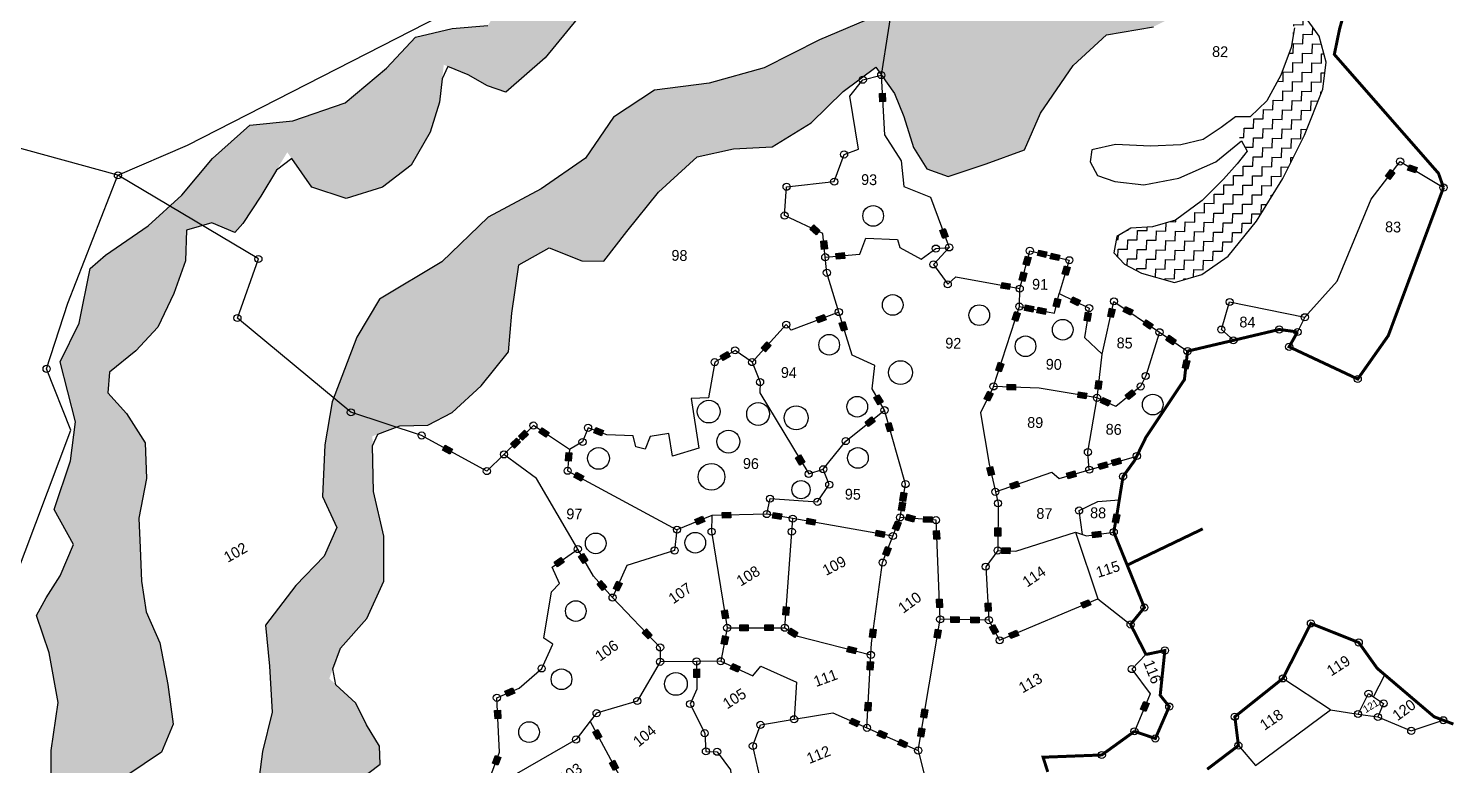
# Model space of a CAD drawing. Header units: metres. Extents: x 314218 to 316666, y 1882511 to 1885824.
# Drawn here: x 314883 to 315852, y 1884666 to 1885169 of the extents above; entities that cross this region are included whole.
import ezdxf

# ---------------------------------------------------------------- set-up
doc = ezdxf.new("R2010")
doc.units = ezdxf.units.M
doc.header["$MEASUREMENT"] = 0
doc.linetypes.add('DIVIDE', pattern=[1.25, 0.5, -0.25, 0, -0.25, 0, -0.25])
for name, color, linetype in [('POLY_HATCH', 12, 'Continuous'), ('POLY_PARCEL', 6, 'Continuous'), ('SYM_STONE', 1, 'Continuous'), ('SYM_WELL', 1, 'Continuous'), ('TEXT_PARCEL', 7, 'Continuous'), ('V_BOUND_LINE', 7, 'Continuous'), ('V_DIVIDE_LINE', 7, 'DIVIDE')]:
    doc.layers.add(name, color=color, linetype=linetype)
doc.styles.add('TEXT_MAP', font='KRDEV050.TTF')
pattern_1 = [(0, (312906.3342, 1883587.6138), (1.5875, 1.5875), [1.5875, -1.5875]), (90, (312907.9217, 1883587.6138), (-1.5875, 1.5875), [1.5875, -1.5875])]

# ---------------------------------------------------------------- blocks, each defined once
blk = doc.blocks.new('PAKKAWELL')
blk.add_circle((0, 0), 1.81)
blk = doc.blocks.new('STONE')
blk.add_circle((0, 0), 0.851)
blk = doc.blocks.new('STONESQUAREFILLED')
blk.add_hatch(color=256).paths.add_polyline_path([(0.7, -0.48), (0.7, 0.48), (-0.7, 0.48), (-0.7, -0.48)])
blk.add_lwpolyline([(-0.7, 0.48), (0.7, 0.48), (0.7, -0.48), (-0.7, -0.48)], close=True)
blk = doc.blocks.new('2365562')
at = {"layer": 'POLY_HATCH'}
h = blk.add_hatch(dxfattribs=at)
h.set_pattern_fill('ZIGZAG', color=256, scale=0.5, style=0)
h.set_pattern_definition(pattern_1)
h.paths.add_polyline_path([(313202.84, 1884213.04), (313208.34, 1884211), (313212.04, 1884211), (313215.75, 1884216.03), (313220.93, 1884222.73), (313227.26, 1884228.79), (313233.33, 1884230.26), (313239.78, 1884230.7), (313246.23, 1884234.85), (313251.46, 1884240.18), (313256.83, 1884244.39), (313260.02, 1884240.05), (313261.7, 1884236.25), (313263.42, 1884231.09), (313265.72, 1884227.57), (313269.3, 1884226.37), (313275.62, 1884228.6), (313281.95, 1884231.09), (313284.51, 1884237.27), (313289.79, 1884245.34), (313295.28, 1884250.57), (313303.08, 1884252.1), (313315.35, 1884258.35), (313322.12, 1884256.31), (313329.49, 1884260.3), (313333.01, 1884264.76), (313331.22, 1884268.34), (313317.56, 1884266.18), (313314.48, 1884271.53), (313315.43, 1884275.61), (313313.45, 1884281.42), (313309.55, 1884287.61), (313306.04, 1884294.69), (313300.61, 1884302.02), (313294.92, 1884308.59), (313288.47, 1884313.63), (313283.38, 1884315.72), (313275.36, 1884311.91), (313270.73, 1884317.51), (313271.62, 1884322.61), (313272, 1884328.99), (313266.55, 1884334.49), (313259.2, 1884336.85), (313250.71, 1884336.92), (313245.15, 1884341.45), (313239.33, 1884343.81), (313232.11, 1884344.51), (313224.38, 1884345.85), (313217.31, 1884347.11), (313212.07, 1884354.63), (313208.49, 1884360.12), (313198.95, 1884365.11), (313187.26, 1884366.96), (313174.54, 1884367.28), (313166.08, 1884364.8), (313161.48, 1884360.2), (313156.75, 1884354.72), (313154.51, 1884348.66), (313152.27, 1884343.24), (313153.36, 1884340.62), (313155.73, 1884341.96), (313158.86, 1884346.62), (313164.03, 1884351.27), (313170.49, 1884353.76), (313178.73, 1884355.74), (313187.35, 1884355.17), (313193.81, 1884352.93), (313198.34, 1884348.53), (313201.47, 1884345.79), (313206.91, 1884343.94), (313211.83, 1884340.94), (313215.72, 1884337.43), (313217.96, 1884336.22), (313224.88, 1884336.56), (313232.34, 1884334.37), (313236.87, 1884330.86), (313240.26, 1884326.59), (313243.26, 1884323.33), (313248.18, 1884324.03), (313253.74, 1884323.08), (313258.92, 1884319.95), (313262.94, 1884315.68), (313265.05, 1884310.26), (313267.54, 1884308.02), (313276.55, 1884310.61), (313281.79, 1884306.94), (313285.82, 1884302.15), (313290.74, 1884298.65), (313295.27, 1884294.12), (313297.26, 1884287.42), (313297.83, 1884281.49), (313304.68, 1884274.88), (313306.07, 1884270.07), (313303.33, 1884268.22), (313298.66, 1884266.11), (313292.21, 1884264.01), (313283.97, 1884260.75), (313279.94, 1884257.63), (313274, 1884254.5), (313266.78, 1884253.93), (313262.62, 1884256.42), (313256.3, 1884252.78), (313247.29, 1884248.76), (313238.15, 1884243.85), (313229.01, 1884241.11), (313219.88, 1884239.77), (313213.17, 1884235.11), (313208.63, 1884228.16), (313201.28, 1884222.86), (313192.53, 1884217.95), (313184.93, 1884210.36), (313174.64, 1884203.91), (313171, 1884197.47), (313167.1, 1884186.56), (313166.01, 1884179.35), (313165.82, 1884170.74), (313168.31, 1884165.58), (313166.33, 1884160.79), (313161.67, 1884155.75), (313156.75, 1884149.05), (313157.58, 1884142.23), (313158.15, 1884134.51), (313156.68, 1884127.94), (313155.73, 1884119.33), (313155.66, 1884110.59), (313158.03, 1884104.27), (313158.57, 1884094.51), (313160.74, 1884092.07), (313164.4, 1884094.54), (313169.11, 1884095.21), (313171.09, 1884097.82), (313170.64, 1884101.72), (313169.3, 1884107.14), (313165.67, 1884117.59), (313167.32, 1884121.11), (313172.75, 1884123.34), (313176.39, 1884126.21), (313176.2, 1884129.21), (313173.97, 1884132.72), (313172.11, 1884136.35), (313167.59, 1884140.36), (313169.37, 1884145.48), (313173.65, 1884150.52), (313176.39, 1884156.83), (313176.2, 1884164.3), (313174.35, 1884171.76), (313173.96, 1884180.97), (313178.5, 1884182.8), (313183.17, 1884182.99), (313187.19, 1884185.22), (313191.98, 1884189.75), (313196.39, 1884195.55), (313196.84, 1884202), (313197.86, 1884210.11)])
h = blk.add_hatch(dxfattribs=at)
h.set_pattern_fill('ZIGZAG', color=256, scale=0.5, style=0)
h.set_pattern_definition(pattern_1)
h.paths.add_polyline_path([(313355.98, 1883973.56), (313363.54, 1883966.68), (313367.01, 1883959.68), (313370.09, 1883955.64), (313372.21, 1883951.61), (313376.25, 1883949.9), (313380.98, 1883951.06), (313389.67, 1883951.95), (313397.28, 1883952.16), (313403.1, 1883952.91), (313410.09, 1883955.97), (313410.15, 1883958.99), (313406.52, 1883961.39), (313401.66, 1883962.14), (313393.24, 1883960.56), (313385.5, 1883958.99), (313376.86, 1883957.14), (313373.38, 1883961.93), (313368.79, 1883968.43), (313362.97, 1883976.29), (313355.5, 1883983.06), (313346.39, 1883988.19), (313335.91, 1883989.62), (313325.44, 1883986.82), (313314.82, 1883983.47), (313308.59, 1883977.25), (313305.51, 1883970.34), (313304.75, 1883963.44), (313296.88, 1883961.86), (313287.77, 1883960.29), (313280.17, 1883958.45), (313273.25, 1883955.92), (313267.98, 1883952.29), (313263.53, 1883955.37), (313258.8, 1883960.09), (313254.9, 1883966.03), (313250.45, 1883971.3), (313245.04, 1883975.61), (313239.63, 1883978.96), (313234.49, 1883981.21), (313231.41, 1883985.93), (313227.64, 1883991.61), (313222.37, 1883995.5), (313216.68, 1883997.62), (313211.55, 1883997.42), (313209.42, 1884001.45), (313205.66, 1884004.66), (313201.07, 1884009.11), (313195.25, 1884011.23), (313189.7, 1884013.35), (313185.11, 1884013.55), (313182.17, 1884018), (313176.9, 1884022.85), (313167.03, 1884027.07), (313165.18, 1884032.77), (313163.06, 1884038.3), (313159.02, 1884042.34), (313151.76, 1884049.58), (313149.36, 1884056.76), (313146.42, 1884064.9), (313139.41, 1884075.51), (313135.21, 1884076.59), (313134.85, 1884081.99), (313143, 1884085.41), (313144.43, 1884088.35), (313143, 1884093.34), (313140.46, 1884097.51), (313139.3, 1884102.5), (313139.78, 1884107.09), (313139.71, 1884113.99), (313138.68, 1884119.94), (313131.37, 1884121.58), (313139.78, 1884127.46), (313141.63, 1884132.18), (313140.6, 1884138.81), (313139.16, 1884145.72), (313136.76, 1884150.84), (313135.87, 1884155.97), (313135.53, 1884161.51), (313135.19, 1884166.5), (313136.35, 1884173.13), (313136.01, 1884179.08), (313132.79, 1884183.94), (313129.57, 1884187.29), (313129.78, 1884190.77), (313134.09, 1884194.4), (313137.72, 1884198.43), (313140.26, 1884204.11), (313142.11, 1884209.64), (313142.17, 1884214.77), (313146.35, 1884216.07), (313150.25, 1884214.5), (313151.56, 1884216.07), (313154.49, 1884220.7), (313158.74, 1884228.11), (313162.95, 1884222.35), (313168.77, 1884220.61), (313174.76, 1884222.61), (313179.48, 1884226.38), (313182.58, 1884231.94), (313183.99, 1884236.99), (313184.6, 1884243.27), (313188.71, 1884241.7), (313191.98, 1884239.88), (313195.08, 1884238.9), (313201.5, 1884244.8), (313206.73, 1884251.38), (313210.85, 1884257.95), (313214.46, 1884264.62), (313221.31, 1884265.85), (313229.08, 1884264.79), (313239.75, 1884264.06), (313250, 1884263.43), (313256.08, 1884261.69), (313259.01, 1884263.34), (313259.9, 1884266.53), (313260.37, 1884271.75), (313260.33, 1884275.35), (313255.44, 1884277.35), (313249.49, 1884278.45), (313240.9, 1884278.03), (313228.67, 1884278.29), (313219.83, 1884278.36), (313214.01, 1884276.24), (313206.69, 1884270.84), (313200.18, 1884263.79), (313195.87, 1884256.75), (313191.82, 1884249.98), (313185.87, 1884249.37), (313179.77, 1884247.79), (313175.05, 1884242.53), (313168.27, 1884236.58), (313159.57, 1884233.37), (313152.38, 1884232.48), (313146.28, 1884226.8), (313141.28, 1884220.58), (313135.74, 1884215.32), (313128.73, 1884210.31), (313126.2, 1884208.03), (313124.57, 1884198.84), (313121.52, 1884192.31), (313124.26, 1884182.36), (313123.57, 1884175.8), (313121.04, 1884167.63), (313124.37, 1884161.85), (313122.25, 1884156.59), (313119.99, 1884152.83), (313118.41, 1884149.89), (313120.67, 1884143.66), (313122.38, 1884135.39), (313121.35, 1884127.39), (313121.56, 1884119.26), (313122.59, 1884111.94), (313120.46, 1884105.03), (313122.04, 1884096.49), (313125.81, 1884088.35), (313126.97, 1884079.94), (313131.42, 1884071.4), (313135.46, 1884062.85), (313138.68, 1884054.71), (313142.04, 1884047.53), (313147.04, 1884041.86), (313151.08, 1884035.36), (313155.25, 1884030.37), (313156.14, 1884025.38), (313159.09, 1884021.89), (313166.01, 1884020.18), (313171.42, 1884015.74), (313176.28, 1884012.25), (313179.77, 1884007.95), (313183.4, 1884005.42), (313189.5, 1884005.49), (313195.04, 1884002.96), (313201, 1883998.65), (313204.49, 1883993.66), (313207.3, 1883989.62), (313211.62, 1883990.92), (313218.4, 1883988.8), (313223.26, 1883983.26), (313226.2, 1883977.45), (313232.98, 1883974.65), (313240.86, 1883969.66), (313246.82, 1883962.07), (313252.23, 1883954.48), (313258.32, 1883949.49), (313264.28, 1883945.73), (313272.02, 1883947.03), (313282.09, 1883950.38), (313291.74, 1883954), (313300.3, 1883956.67), (313306.53, 1883957.83), (313310.58, 1883960.63), (313312.01, 1883966.03), (313312.63, 1883971.03), (313319, 1883975.47), (313325.92, 1883976.77), (313331.6, 1883980.26), (313337.28, 1883983.06), (313345.43, 1883981.9), (313351.39, 1883978.55)])
h = blk.add_hatch(dxfattribs=at)
h.set_pattern_fill('ZIGZAG', color=256, scale=0.5, style=0)
h.set_pattern_definition(pattern_1)
h.paths.add_polyline_path([(313303.63, 1884218.67), (313300.03, 1884218.37), (313297.68, 1884216.93), (313297.23, 1884214.18), (313299.08, 1884212.34), (313301.93, 1884210.9), (313307.47, 1884209.45), (313312.01, 1884210.9), (313316.36, 1884214.04), (313321, 1884219.97), (313325.24, 1884227.19), (313328.69, 1884234.52), (313331.63, 1884242.25), (313332.08, 1884246.78), (313330.83, 1884251.12), (313328.09, 1884254.76), (313326.77, 1884255.8), (313325.59, 1884254.76), (313326.64, 1884252.42), (313326.19, 1884249.08), (313323.39, 1884241.2), (313317.2, 1884235.01), (313319.17, 1884231.65), (313316.6, 1884228.21), (313309.25, 1884220.44)])
for points in [[(313172.75, 1884123.34), (313176.39, 1884126.21), (313176.2, 1884129.21), (313173.97, 1884132.72), (313172.11, 1884136.35), (313168.73, 1884139.35), (313168.15, 1884141.97), (313169.37, 1884145.48), (313173.65, 1884150.52), (313176.39, 1884156.83), (313176.2, 1884164.3), (313174.35, 1884171.76), (313174.03, 1884179.35), (313174.86, 1884181.33), (313178.5, 1884182.8), (313183.17, 1884182.99), (313187.19, 1884185.22), (313191.98, 1884189.75), (313196.39, 1884195.55), (313196.84, 1884202), (313197.86, 1884210.11), (313202.84, 1884213.04), (313208.34, 1884211), (313212.04, 1884211), (313215.75, 1884216.03), (313220.93, 1884222.73), (313227.26, 1884228.79), (313233.33, 1884230.26), (313239.78, 1884230.7), (313246.23, 1884234.85), (313251.46, 1884240.18), (313256.83, 1884244.39), (313260.02, 1884240.05), (313261.7, 1884236.25), (313263.42, 1884231.09), (313265.72, 1884227.57), (313269.3, 1884226.37), (313275.62, 1884228.6), (313281.95, 1884231.09), (313284.51, 1884237.27), (313289.79, 1884245.34), (313295.28, 1884250.57), (313303.08, 1884252.1)], [(313256.3, 1884252.78), (313247.29, 1884248.76), (313238.15, 1884243.85), (313229.01, 1884241.11), (313219.88, 1884239.77), (313213.17, 1884235.11), (313208.63, 1884228.16), (313201.28, 1884222.86), (313192.53, 1884217.95), (313184.93, 1884210.36), (313174.64, 1884203.91), (313171, 1884197.47), (313167.1, 1884186.56), (313166.01, 1884179.35), (313165.82, 1884170.74), (313168.31, 1884165.58), (313166.33, 1884160.79), (313161.67, 1884155.75), (313156.75, 1884149.05), (313157.58, 1884142.23), (313158.15, 1884134.51), (313156.68, 1884127.94), (313155.73, 1884119.33)], [(313206.73, 1884251.38), (313201.5, 1884244.8), (313195.08, 1884238.9), (313191.98, 1884239.88), (313188.71, 1884241.7), (313185.26, 1884243.02), (313184.37, 1884240.94), (313183.99, 1884236.99), (313182.58, 1884231.94), (313179.48, 1884226.38), (313174.76, 1884222.61), (313168.77, 1884220.61), (313162.95, 1884222.35), (313159.5, 1884227.06), (313157, 1884225.07), (313154.49, 1884220.7), (313151.56, 1884216.07), (313150.25, 1884214.5), (313146.35, 1884216.07), (313142.17, 1884214.77), (313142.11, 1884209.64), (313140.26, 1884204.11), (313137.72, 1884198.43), (313134.09, 1884194.4), (313129.78, 1884190.77), (313129.57, 1884187.29), (313132.79, 1884183.94), (313136.01, 1884179.08), (313136.35, 1884173.13), (313135.19, 1884166.5), (313135.53, 1884161.51), (313135.87, 1884155.97), (313136.76, 1884150.84), (313139.16, 1884145.72), (313140.6, 1884138.81), (313141.63, 1884132.18), (313139.78, 1884127.46), (313131.37, 1884121.58)], [(313121.56, 1884119.26), (313121.35, 1884127.39), (313122.38, 1884135.39), (313120.67, 1884143.66), (313118.41, 1884149.89), (313119.99, 1884152.83), (313122.25, 1884156.59), (313124.37, 1884161.85), (313121.04, 1884167.63), (313123.57, 1884175.8), (313124.26, 1884182.36), (313121.52, 1884192.31), (313124.57, 1884198.84), (313126.2, 1884208.03), (313128.73, 1884210.31), (313135.74, 1884215.32), (313141.28, 1884220.58), (313146.28, 1884226.8), (313152.38, 1884232.48), (313159.57, 1884233.37), (313168.27, 1884236.58), (313175.05, 1884242.53), (313179.77, 1884247.79), (313185.87, 1884249.37), (313191.82, 1884249.98)], [(313326.64, 1884252.42), (313326.19, 1884249.08), (313324.54, 1884244.44), (313322.3, 1884240.1), (313319.55, 1884237.36), (313317.11, 1884237.31), (313314.76, 1884235.47), (313311.81, 1884233.42), (313308.07, 1884232.48), (313303.03, 1884232.13), (313297.18, 1884232.28), (313293.24, 1884231.33), (313292.99, 1884229.29), (313294.24, 1884227.04), (313297.18, 1884226.1), (313302.03, 1884225.65), (313307.87, 1884226.9), (313314.01, 1884229.74), (313318.18, 1884233.35), (313319.17, 1884231.65), (313317.55, 1884229.49), (313315.31, 1884226.85), (313311.86, 1884223.21), (313307.42, 1884219.87), (313303.63, 1884218.67), (313300.03, 1884218.37), (313297.68, 1884216.93), (313297.23, 1884214.18), (313299.08, 1884212.34), (313301.93, 1884210.9), (313307.47, 1884209.45), (313312.01, 1884210.9), (313316.36, 1884214.04), (313321, 1884219.97), (313325.24, 1884227.19), (313328.69, 1884234.52), (313331.63, 1884242.25), (313332.08, 1884246.78), (313330.83, 1884251.12), (313328.09, 1884254.76)]]:
    blk.add_lwpolyline(points, dxfattribs=at)
at = {"layer": 'POLY_PARCEL'}
for points in [[(313130.51, 1884223.67), (313142.05, 1884228.96), (313188.95, 1884254.2), (313213.11, 1884283.84), (313262.41, 1884284.39)], [(313262.41, 1884284.39), (313262.8, 1884280.52), (313257.76, 1884243.07)], [(313249.03, 1884212.45), (313248.56, 1884216.38), (313242.09, 1884219.27), (313242.32, 1884224.09), (313250.26, 1884225.11), (313251.82, 1884229.68), (313254.22, 1884230.64), (313252.59, 1884239.44), (313254.69, 1884242.23), (313257.76, 1884243.07)], [(313257.76, 1884243.07), (313258.53, 1884233.12), (313261.39, 1884228.81), (313261.9, 1884224.55), (313266.4, 1884222.86), (313269.71, 1884214.52)], [(313130.51, 1884223.67), (313102.85, 1884230.65)], [(313329.4, 1884204.09), (313334.68, 1884210.21), (313340.09, 1884224.03), (313344.79, 1884230.45), (313352.13, 1884226.24)], [(313097.9, 1884110.71), (313110.72, 1884144.85), (313123.55, 1884180.95), (313119.26, 1884191.1), (313122.57, 1884202.14), (313130.51, 1884223.67)], [(313196.01, 1884178.4), (313193.21, 1884175.55), (313182.18, 1884181.26), (313170.27, 1884184.9), (313150.98, 1884200.25), (313154.28, 1884210.19), (313130.51, 1884223.67)], [(313249.03, 1884212.45), (313254.81, 1884213.1), (313255.72, 1884215.78), (313261.06, 1884215.64), (313261.47, 1884214.33), (313265.09, 1884212.48), (313267.48, 1884214.28), (313269.71, 1884214.52)], [(313269.71, 1884214.52), (313267.14, 1884211.63), (313269.6, 1884208.35), (313270.93, 1884209.63), (313281.65, 1884207.88)], [(313281.65, 1884207.88), (313283.2, 1884214.23), (313289.83, 1884212.79), (313288.28, 1884207.21)], [(313251.49, 1884203.34), (313249.35, 1884209.86), (313249.03, 1884212.45)], [(313281.65, 1884204.88), (313281.65, 1884207.88)], [(313281.65, 1884204.88), (313287.54, 1884203.89), (313288.28, 1884207.21)], [(313288.28, 1884207.21), (313293.31, 1884204.87), (313292.62, 1884199.95), (313295.66, 1884197.2)], [(313317.55, 1884199.99), (313315.49, 1884201.74), (313316.78, 1884206.38), (313329.4, 1884204.09)], [(313277.61, 1884191.46), (313281.65, 1884204.88)], [(313295.66, 1884197.2), (313297.44, 1884206.08), (313305.17, 1884201.08)], [(313329.4, 1884204.09), (313328.23, 1884201.61)], [(313251.49, 1884203.34), (313243.6, 1884200.14), (313242.74, 1884201.05), (313237.16, 1884194.68)], [(313259.47, 1884187.1), (313257.32, 1884190.63), (313257.71, 1884194.53), (313253.85, 1884196.17), (313251.49, 1884203.34)], [(313305.17, 1884201.08), (313303, 1884193.73), (313302.2, 1884191.95), (313298.1, 1884188.54), (313294.95, 1884189.9)], [(313305.17, 1884201.08), (313309.91, 1884198.02)], [(313294.95, 1884189.9), (313295.66, 1884197.2)], [(313237.16, 1884194.68), (313234.29, 1884196.58), (313230.91, 1884194.54), (313230, 1884188.54), (313227.13, 1884188.41), (313228.58, 1884180.1), (313224.2, 1884178.69), (313223.48, 1884182.46), (313220.39, 1884181.9), (313219.61, 1884179.78), (313218.03, 1884180.13), (313217.52, 1884181.93), (313213.12, 1884182.03), (313209.98, 1884183.13), (313209.1, 1884180.75), (313206.92, 1884179.44)], [(313237.16, 1884194.68), (313238.57, 1884191.37), (313238.57, 1884189.57), (313247.01, 1884176.19), (313249.43, 1884177.03)], [(313277.61, 1884191.46), (313275.51, 1884187), (313277.15, 1884178.45), (313278.28, 1884173.85)], [(313294.95, 1884189.9), (313285.24, 1884191.31), (313277.61, 1884191.46)], [(313293.9, 1884177.88), (313293.61, 1884180.81), (313294.95, 1884189.9)], [(313249.43, 1884177.03), (313253.09, 1884181.81), (313259.47, 1884187.1)], [(313262.44, 1884169.25), (313263.23, 1884174.84), (313259.47, 1884187.1)], [(313206.92, 1884179.44), (313200.83, 1884183.32), (313196.01, 1884178.4)], [(313293.9, 1884177.88), (313301.8, 1884180.33)], [(313208.68, 1884162.84), (313201.52, 1884174.48), (313196.01, 1884178.4)], [(313206.92, 1884179.44), (313206.71, 1884175.89), (313225.19, 1884166.42)], [(313278.28, 1884173.85), (313287.66, 1884177.34), (313288.89, 1884176.32), (313293.9, 1884177.88)], [(313240.14, 1884169.34), (313240.64, 1884171.93), (313248.59, 1884171.57), (313250.49, 1884174.48), (313249.43, 1884177.03)], [(313278.28, 1884173.85), (313278.76, 1884171.95), (313278.88, 1884164.06)], [(313293.02, 1884167.01), (313292.34, 1884171.02), (313295.43, 1884172.57), (313299.02, 1884172.95)], [(313230.98, 1884168.9), (313225.19, 1884166.42)], [(313240.14, 1884169.34), (313230.98, 1884168.9)], [(313230.98, 1884168.9), (313230.98, 1884166.22), (313233.93, 1884150.2)], [(313244.5, 1884168.67), (313240.14, 1884169.34)], [(313243.55, 1884150.42), (313244.5, 1884168.67)], [(313261.3, 1884166.12), (313244.5, 1884168.67)], [(313261.3, 1884166.12), (313262.44, 1884169.25)], [(313269.5, 1884152.37), (313268.46, 1884168.93), (313262.44, 1884169.25)], [(313225.19, 1884166.42), (313224.86, 1884162.94), (313216.95, 1884160.29), (313214.66, 1884154.86)], [(313258.03, 1884146.18), (313258.09, 1884148.17), (313259.68, 1884161.64), (313261.3, 1884166.12)], [(313278.88, 1884164.06), (313281.88, 1884164.04), (313291.83, 1884167.37)], [(313291.83, 1884167.37), (313293.02, 1884167.01)], [(313291.83, 1884167.37), (313295.76, 1884156.32)], [(313293.02, 1884167.01), (313293.67, 1884166.82), (313298.21, 1884167.55)], [(313278.88, 1884164.06), (313276.92, 1884161.32), (313277.64, 1884152.4)], [(313194.41, 1884123.23), (313196.31, 1884128.63), (313195.67, 1884137.72), (313199.38, 1884139.41), (313203.06, 1884142.78), (313204.86, 1884146.89), (313203.32, 1884147.83), (313204.45, 1884155.61), (313205.76, 1884157), (313204.45, 1884159.73), (313208.68, 1884162.84)], [(313214.66, 1884154.86), (313211.41, 1884158.39), (313208.68, 1884162.84)], [(313277.64, 1884152.4), (313279.51, 1884149.07), (313295.76, 1884156.32)], [(313295.76, 1884156.32), (313301.34, 1884152.17)], [(313214.66, 1884154.86), (313222.78, 1884146.7), (313222.83, 1884144.3)], [(313266.28, 1884130.38), (313269.5, 1884152.37)], [(313277.64, 1884152.4), (313269.5, 1884152.37)], [(313233.93, 1884150.2), (313232.96, 1884144.6)], [(313233.93, 1884150.2), (313243.55, 1884150.42)], [(313243.55, 1884150.42), (313245.77, 1884149.08), (313258.03, 1884146.18)], [(313304.02, 1884147.21), (313301.7, 1884144.72), (313304.83, 1884140.64), (313302.36, 1884134.33)], [(313228.92, 1884144.48), (313222.83, 1884144.3)], [(313228.92, 1884144.48), (313229.07, 1884139.83), (313228, 1884137.35), (313230.53, 1884132.54), (313230.8, 1884129.5), (313232.67, 1884129.47), (313234.96, 1884126.51), (313235.72, 1884119.61)], [(313232.96, 1884144.6), (313228.92, 1884144.48)], [(313232.96, 1884144.6), (313238.37, 1884142.29), (313239.69, 1884143.94), (313245.71, 1884141.39), (313245.43, 1884135.17)], [(313257.64, 1884133.98), (313258.03, 1884146.18)], [(313342.2, 1884140.92), (313344, 1884144.65)], [(313222.83, 1884144.3), (313219.15, 1884137.67), (313212.39, 1884135.49), (313211.36, 1884134.12)], [(313335.04, 1884138.58), (313326.99, 1884143.69)], [(313339.67, 1884138), (313341.36, 1884141.44), (313342.2, 1884140.92)], [(313342.2, 1884140.92), (313343.91, 1884139.86), (313343.01, 1884137.58)], [(313319.79, 1884132.32), (313322.69, 1884129.04), (313335.04, 1884138.58)], [(313335.04, 1884138.58), (313339.67, 1884138)], [(313339.67, 1884138), (313343.01, 1884137.58)], [(313343.01, 1884137.58), (313348.63, 1884135.38), (313353.95, 1884137.26)], [(313241.37, 1884119.61), (313238.63, 1884130.56), (313239.82, 1884134.11), (313245.43, 1884135.17)], [(313245.43, 1884135.17), (313251.86, 1884136.39), (313257.64, 1884133.98)], [(313211.36, 1884134.12), (313209.05, 1884131.03), (313199.22, 1884125.07), (313194.41, 1884123.23)], [(313212.64, 1884121.07), (313211.92, 1884122.18), (313216.5, 1884125.03), (313211.36, 1884134.12)], [(313257.64, 1884133.98), (313266.28, 1884130.38)], [(313266.28, 1884130.38), (313268.35, 1884122.94)]]:
    blk.add_lwpolyline(points, dxfattribs=at)
at = {"layer": 'V_BOUND_LINE', "const_width": 0.5}
for points in [[(313352.13, 1884226.24), (313351.24, 1884228.6), (313333.42, 1884248.09), (313334.2, 1884252.34), (313336.33, 1884260.66), (313336.33, 1884272.95)], [(313328.23, 1884201.61), (313326.88, 1884199.1), (313338.46, 1884193.96), (313343.41, 1884201.3), (313352.13, 1884226.24)], [(313317.55, 1884199.99), (313325.17, 1884201.96), (313328.23, 1884201.61)], [(313309.91, 1884198.02), (313317.55, 1884199.99)], [(313301.8, 1884180.33), (313303.25, 1884183.48), (313309.49, 1884193.26), (313309.91, 1884198.02)], [(313299.02, 1884172.95), (313299.57, 1884176.87), (313301.47, 1884179.61), (313301.8, 1884180.33)], [(313298.21, 1884167.55), (313298.72, 1884170.76), (313299.02, 1884172.95)], [(313301.34, 1884152.17), (313303.59, 1884155.05), (313298.21, 1884167.55)], [(313304.02, 1884147.21), (313301.34, 1884152.17)], [(313344, 1884144.65), (313342.72, 1884145.7), (313339.54, 1884149.95), (313331.48, 1884152.97), (313326.99, 1884143.69)], [(313302.36, 1884134.33), (313305.88, 1884133.21), (313308.09, 1884138.59), (313306.54, 1884140.44), (313307.16, 1884147.94), (313304.02, 1884147.21)], [(313353.95, 1884137.26), (313352.4, 1884137.81), (313344, 1884144.65)], [(313326.99, 1884143.69), (313319.09, 1884137.12), (313319.79, 1884132.32)], [(313355.65, 1884136.65), (313353.95, 1884137.26)], [(313288.01, 1884127.26), (313287.18, 1884129.69), (313296.98, 1884130.27), (313302.36, 1884134.33)], [(313319.79, 1884132.32), (313314.65, 1884128.25)]]:
    blk.add_lwpolyline(points, dxfattribs=at)
at = {"layer": 'V_DIVIDE_LINE', "ltscale": 10, "const_width": 0.5}
blk.add_lwpolyline([(313300.57, 1884162.07), (313313.07, 1884168.39)], dxfattribs=at)
at = {"layer": 'SYM_STONE', "ltscale": 10, "xscale": 0.7, "yscale": 0.7, "zscale": 0.7}
for p in [(313254.69, 1884242.23), (313257.76, 1884243.07), (313251.82, 1884229.68), (313344.79, 1884230.45), (313250.26, 1884225.11), (313352.13, 1884226.24), (313130.51, 1884223.67), (313242.32, 1884224.09), (313242.09, 1884219.27), (313267.48, 1884214.28), (313269.71, 1884214.52), (313283.2, 1884214.23), (313289.83, 1884212.79), (313249.03, 1884212.45), (313267.14, 1884211.63), (313154.28, 1884210.19), (313249.35, 1884209.86), (313269.6, 1884208.35), (313281.65, 1884207.88), (313297.44, 1884206.08), (313316.78, 1884206.38), (313251.49, 1884203.34), (313281.65, 1884204.88), (313293.31, 1884204.87), (313329.4, 1884204.09), (313242.74, 1884201.05), (313305.17, 1884201.08), (313315.49, 1884201.74), (313325.17, 1884201.96), (313328.23, 1884201.61), (313150.98, 1884200.25), (313317.55, 1884199.99), (313326.88, 1884199.1), (313234.29, 1884196.58), (313309.91, 1884198.02), (313230.91, 1884194.54), (313237.16, 1884194.68), (313303, 1884193.73), (313338.46, 1884193.96), (313277.61, 1884191.46), (313302.2, 1884191.95), (313294.95, 1884189.9), (313170.27, 1884184.9), (313200.83, 1884183.32), (313209.98, 1884183.13), (313182.18, 1884181.26), (313209.1, 1884180.75), (313301.8, 1884180.33), (313196.01, 1884178.4), (313193.21, 1884175.55), (313206.71, 1884175.89), (313299.57, 1884176.87), (313298.21, 1884167.55), (313303.59, 1884155.05), (313301.34, 1884152.17), (313331.48, 1884152.97), (313339.54, 1884149.95), (313307.16, 1884147.94), (313301.7, 1884144.72), (313326.99, 1884143.69), (313341.36, 1884141.44), (313343.91, 1884139.86), (313308.09, 1884138.59), (313319.09, 1884137.12), (313339.67, 1884138), (313343.01, 1884137.58), (313353.95, 1884137.26), (313348.63, 1884135.38), (313302.36, 1884134.33), (313305.88, 1884133.21), (313319.79, 1884132.32), (313296.98, 1884130.27)]:
    blk.add_blockref('STONE', p, dxfattribs=at)
at = {"layer": 'SYM_STONE', "ltscale": 10}
for p, rotation in [((313258.05, 1884239.32), 274.4268950714857), ((313346.87, 1884229.26), 342.3188339994861), ((313343.17, 1884228.24), 233.7850353678947), ((313247.21, 1884216.99), 318.1590347144814), ((313268.78, 1884216.84), 291.5921233495687), ((313248.79, 1884214.47), 276.9224237919331), ((313251.54, 1884212.73), 6.39195261199284), ((313282.79, 1884212.54), 256.2883702691295), ((313285.28, 1884213.78), 347.6962248661058), ((313287.43, 1884213.31), 347.6962248661058), ((313289.34, 1884211.04), 254.473293958908), ((313279.28, 1884208.27), 350.7293244180147), ((313282.15, 1884209.91), 256.2883702691296), ((313287.93, 1884205.65), 257.4607877101341), ((313291, 1884205.95), 335.0697867888759), ((313281.14, 1884203.21), 253.2652200909957), ((313283.3, 1884204.6), 350.4749590757907), ((313285.38, 1884204.25), 350.4749590757918), ((313293.11, 1884203.41), 261.9896075542907), ((313297.05, 1884204.14), 258.6237391596409), ((313299.83, 1884204.54), 335.2791010028556), ((313248.56, 1884202.15), 22.05311516728464), ((313252.27, 1884200.98), 288.2141898051783), ((313303.23, 1884202.34), 327.1218794914935), ((313307.12, 1884199.82), 327.1218794914949), ((313239.45, 1884197.29), 228.801698864668), ((313232.65, 1884195.59), 31.05587557308775), ((313278.59, 1884194.7), 253.2652200909909), ((313309.71, 1884195.8), 258.8485956255108), ((313280.58, 1884191.4), 358.885811615787), ((313295.16, 1884192.05), 264.4815874293401), ((313276.83, 1884189.79), 244.8127425564757), ((313292.47, 1884190.26), 351.7605877425236), ((313296.37, 1884189.29), 336.6180732265796), ((313300.51, 1884190.55), 219.6915136189004), ((313199.21, 1884181.66), 225.5520068022041), ((313202.62, 1884182.18), 327.4734530945392), ((313211.76, 1884182.51), 340.7173921706826), ((313197.9, 1884180.33), 225.5520068022062), ((313186.55, 1884179), 332.6429284655331), ((313206.85, 1884178.22), 266.6184115633945), ((313296.2, 1884178.59), 17.25300340210674), ((313298.42, 1884179.28), 17.25300340210665), ((313208.6, 1884174.93), 332.8718794812272), ((313298.57, 1884169.84), 261.0839061273653), ((313304.01, 1884138.54), 248.6079665523679)]:
    blk.add_blockref('STONESQUAREFILLED', p, dxfattribs=dict(at, rotation=rotation))
at = {"layer": 'SYM_STONE', "xscale": 0.7, "yscale": 0.7, "zscale": 0.7}
for p in [(313238.57, 1884191.37), (313119.26, 1884191.1), (313259.47, 1884187.1), (313253.09, 1884181.81), (313293.61, 1884180.81), (313293.9, 1884177.88), (313247.01, 1884176.19), (313249.43, 1884177.03), (313263.23, 1884174.84), (313250.49, 1884174.48), (313278.28, 1884173.85), (313240.64, 1884171.93), (313248.59, 1884171.57), (313278.76, 1884171.95), (313292.34, 1884171.02), (313240.14, 1884169.34), (313244.5, 1884168.67), (313262.44, 1884169.25), (313268.46, 1884168.93), (313225.19, 1884166.42), (313230.98, 1884166.22), (313244.39, 1884166.5), (313261.3, 1884166.12), (313208.68, 1884162.84), (313224.86, 1884162.94), (313278.88, 1884164.06), (313259.68, 1884161.64), (313276.92, 1884161.32), (313214.66, 1884154.86), (313269.5, 1884152.37), (313277.64, 1884152.4), (313233.93, 1884150.2), (313243.55, 1884150.42), (313279.51, 1884149.07), (313222.78, 1884146.7), (313222.83, 1884144.3), (313228.92, 1884144.48), (313232.96, 1884144.6), (313258.03, 1884146.18), (313203.06, 1884142.78), (313195.67, 1884137.72), (313219.15, 1884137.67), (313228, 1884137.35), (313212.39, 1884135.49), (313245.43, 1884135.17), (313230.53, 1884132.54), (313239.82, 1884134.11), (313257.64, 1884133.98), (313209.05, 1884131.03), (313238.63, 1884130.56), (313266.28, 1884130.38), (313230.8, 1884129.5), (313232.67, 1884129.47)]:
    blk.add_blockref('STONE', p, dxfattribs=at)
at = {"layer": 'SYM_STONE'}
for p, rotation in [((313258.41, 1884188.83), 301.3576232886134), ((313257.1, 1884185.13), 39.64125392240923), ((313260.33, 1884184.29), 287.0640396868918), ((313245.55, 1884178.5), 302.2635951590369), ((313277.43, 1884177.29), 283.9042453436203), ((313281.48, 1884175.04), 20.37269222417643), ((313290.94, 1884176.96), 17.25300340210736), ((313262.93, 1884172.71), 261.9278436148235), ((313262.7, 1884171.07), 261.9278436148237), ((313228.98, 1884168.04), 23.15611470101394), ((313233.42, 1884169.01), 2.736314131178678), ((313241.88, 1884169.07), 351.3505701509962), ((313247.56, 1884168.21), 351.3505701509977), ((313261.93, 1884167.85), 250.0214742744405), ((313264.17, 1884169.16), 344.3110692369987), ((313267.1, 1884169), 358.8013981560138), ((313259.17, 1884166.44), 351.3505701509984), ((313268.61, 1884166.45), 273.5928134267757), ((313278.83, 1884167.14), 270.8994870293404), ((313295.36, 1884167.09), 9.157322927109762), ((313260.37, 1884163.54), 250.0214742744408), ((313280.23, 1884164.05), 359.5325488080396), ((313205.61, 1884160.58), 36.25304119601691), ((313209.63, 1884161.29), 304.7681635894619), ((313212.84, 1884156.83), 312.6905984385054), ((313215.48, 1884156.81), 247.1504646713206), ((313243.7, 1884153.22), 267.0173923389975), ((313269.33, 1884155.04), 273.5928134267749), ((313277.47, 1884154.54), 274.6003627252421), ((313293.79, 1884155.44), 24.05831930519105), ((313233.51, 1884152.45), 280.4209705798213), ((313271.98, 1884152.38), 0.173859116017928), ((313275.32, 1884152.39), 0.1738591160120656), ((313278.52, 1884150.84), 299.3695585782), ((313220.59, 1884148.9), 314.8423609344111), ((313236.72, 1884150.26), 1.303125456296981), ((313240.92, 1884150.36), 1.303125456296249), ((313244.9, 1884149.6), 328.8929385679195), ((313258.28, 1884149.78), 263.2786570228298), ((313269.14, 1884149.93), 261.6856895278843), ((313281.84, 1884150.11), 24.05831930519217), ((313233.57, 1884148.11), 260.2351776820809), ((313254.82, 1884146.94), 346.7037350463144), ((313257.97, 1884144.34), 268.18338074305), ((313228.98, 1884142.52), 271.8645633099103), ((313235.42, 1884143.55), 336.8268040293051), ((313197.8, 1884138.69), 24.40866646666629), ((313257.75, 1884137.53), 268.18338074305), ((313267.19, 1884136.58), 261.6856895278821), ((313195.87, 1884134.93), 274.0083700926101), ((313255.53, 1884134.86), 337.3619825776996), ((313212.59, 1884131.95), 299.4319595596999), ((313260.19, 1884132.92), 337.3619825777007), ((313266.73, 1884133.41), 261.6856895278839), ((313263.66, 1884131.47), 337.3619825776986), ((313195.84, 1884127.28), 250.6528396605536), ((313215.47, 1884126.84), 299.4319595597023)]:
    blk.add_blockref('STONESQUAREFILLED', p, dxfattribs=dict(at, rotation=rotation))
at = {"layer": 'SYM_WELL'}
for p, xscale, yscale, zscale in [((313256.89, 1884219.52), 0.9546788041595743, 0.9546788041595743, 0.9546788041595743), ((313260.47, 1884204.71), 0.9546788041595743, 0.9546788041595743, 0.9546788041595743), ((313274.97, 1884203.31), 0.9546788041595743, 0.9546788041595743, 0.9546788041595743), ((313288.98, 1884201.17), 0.9546788041595743, 0.9546788041595743, 0.9546788041595743), ((313249.99, 1884197.84), 0.9546788041595743, 0.9546788041595743, 0.9546788041595743), ((313282.81, 1884198.27), 0.9546788041595743, 0.9546788041595743, 0.9546788041595743), ((313262, 1884193.44), 1.101721733182112, 1.101721733182112, 1.101721733182112), ((313304.29, 1884188.98), 0.9546788041595743, 0.9546788041595743, 0.9546788041595743), ((313230.09, 1884186.27), 1.054345374024982, 1.054345374024982, 1.054345374024982), ((313238.35, 1884186.04), 1.054343612388098, 1.054343612388098, 1.054343612388098), ((313244.73, 1884185.52), 1.112218676196366, 1.112218676196366, 1.112218676196366), ((313254.89, 1884187.59), 0.9546788041595743, 0.9546788041595743, 0.9546788041595743), ((313233.48, 1884181.32), 1.05434361238771, 1.05434361238771, 1.05434361238771), ((313255.18, 1884179.04), 0.9546788041595743, 0.9546788041595743, 0.9546788041595743), ((313211.82, 1884178.06), 1.007035920059613, 1.007035920059613, 1.007035920059613), ((313230.76, 1884175.37), 1.230459172760377, 1.230459172760377, 1.230459172760377), ((313245.79, 1884173.54), 0.8439426791974337, 0.8439426791974337, 0.8439426791974337), ((313228.29, 1884164.31), 0.9546788041595743, 0.9546788041595743, 0.9546788041595743), ((313211.66, 1884163.86), 0.9546788041595743, 0.9546788041595743, 0.9546788041595743), ((313208.56, 1884152.48), 0.9546788041595743, 0.9546788041595743, 0.9546788041595743), ((313206.41, 1884141.03), 0.9546788041595743, 0.9546788041595743, 0.9546788041595743), ((313225.55, 1884140.65), 1.048187686235753, 1.048187686235753, 1.048187686235753), ((313201.17, 1884132.1), 0.9546788041595743, 0.9546788041595743, 0.9546788041595743)]:
    blk.add_blockref('PAKKAWELL', p, dxfattribs=dict(at, xscale=xscale, yscale=yscale, zscale=zscale))
at = {"layer": 'TEXT_PARCEL', "style": 'TEXT_MAP'}
for s, p in [('82', (313312.98, 1884247.26)), ('93', (313254.75, 1884224.66)), ('83', (313342.5, 1884218.58)), ('98', (313223.31, 1884211.34)), ('91', (313283.69, 1884207.77)), ('84', (313318.48, 1884202.18)), ('92', (313269.39, 1884197.63)), ('85', (313298.03, 1884198.26)), ('90', (313286.26, 1884194.45)), ('94', (313242.01, 1884192.16)), ('89', (313283.36, 1884184.67)), ('86', (313296.5, 1884183.8)), ('96', (313235.98, 1884176.83)), ('95', (313253.13, 1884172.05)), ('87', (313285.21, 1884169.5)), ('88', (313294.19, 1884169.8)), ('97', (313206.64, 1884167.79))]:
    blk.add_text(s, height=1.8, dxfattribs=at).set_placement(p)
for s, height, rotation, p in [('102', 1.8, 30.9224, (313150.21, 1884159.3)), ('109', 1.8, 28.7712, (313250.27, 1884159.2)), ('114', 1.8, 35.632, (313283.93, 1884157.95)), ('115', 1.8, 19.1499, (313295.75, 1884159.83)), ('108', 1.8, 32.6926, (313236.04, 1884157.12)), ('107', 1.8, 35.7931, (313224.82, 1884153.92)), ('110', 1.8, 37.5233, (313263.3, 1884153.14)), ('106', 1.8, 36.2091, (313212.78, 1884144.09)), ('119', 1.8, 33.9331, (313335.05, 1884144.15)), ('116', 1.8, 292.588, (313303.58, 1884145.86)), ('111', 1.8, 21.2719, (313248.98, 1884140.61)), ('113', 1.8, 30.4246, (313283.52, 1884140.27)), ('105', 1.8, 33.6468, (313234.2, 1884136.56)), ('121', 1.2, 32.6379, (313340.96, 1884138.16)), ('120', 1.8, 37.4309, (313346.29, 1884136.91)), ('118', 1.8, 35.6622, (313324.11, 1884134.87)), ('104', 1.8, 40.1098, (313219.53, 1884129.9)), ('112', 1.8, 23.1646, (313248.13, 1884127.73)), ('103', 1.8, 33.6468, (313207.04, 1884123.51))]:
    blk.add_text(s, height=height, rotation=rotation, dxfattribs=at).set_placement(p)

msp = doc.modelspace()

# ---------------------------------------------------------------- block references
at = {"xscale": 4.083279410852812, "yscale": 4.083279410852812, "zscale": 4.083279410852812, "rotation": 358.8080119236983}
msp.add_blockref('2365562', (-1123430.09, -5780479.87), dxfattribs=at)

doc.saveas('drawing.dxf')
